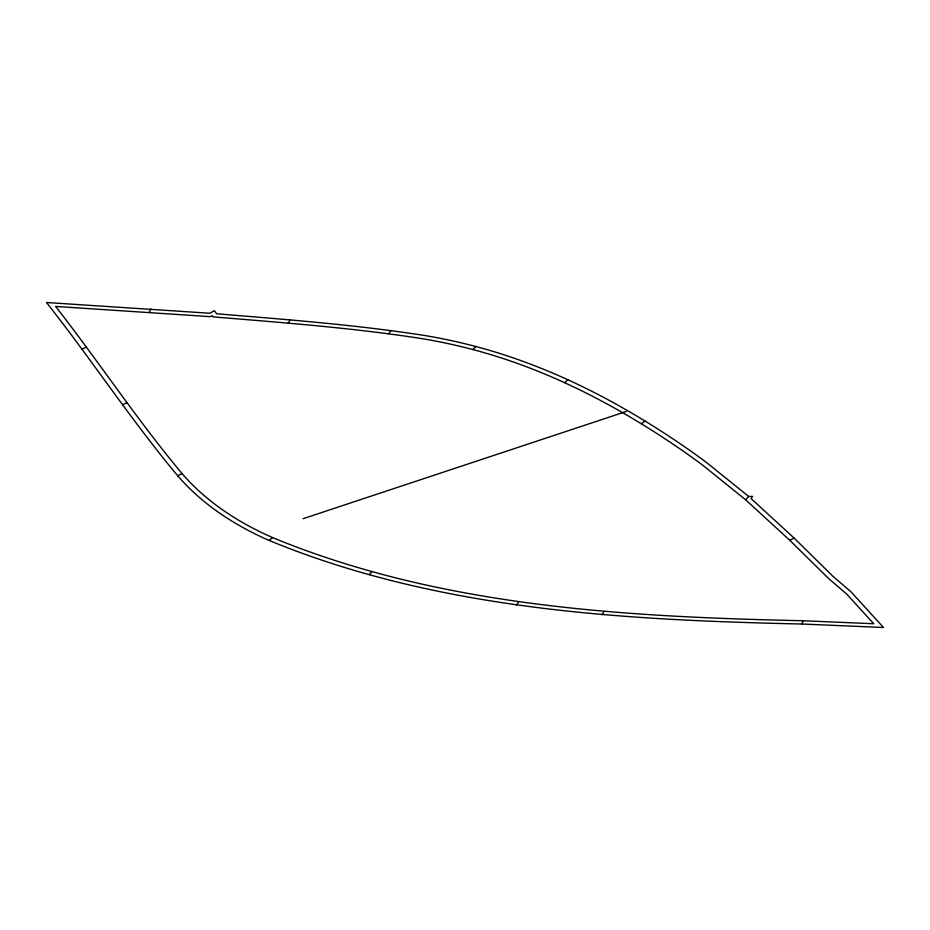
<?xml version="1.0" encoding="UTF-8"?>
<svg xmlns="http://www.w3.org/2000/svg" width="930" height="930" viewBox="0 0 930 930"><rect width="100%" height="100%" fill="white"/><g stroke="black" fill="none" stroke-linecap="round" stroke-linejoin="round"><path stroke-width="1.4" d="M801.683 624.007L883.5 627.494L850.834 591.654L832.885 576.251L794.034 537.993L751.08 498.573L752.579 496.399L748.673 496.457L706.742 462.687A1474.352 895.485 -18.6 0 0 645.048 421.058C592.317 388.752 535.657 362.328 475.753 346.495A594.828 361.282 -18.6 0 0 424.464 335.463C355.62 324.744 286.056 319.525 216.655 313.77L214.353 310.667L209.936 313.259L46.5 302.506C91.384 359.399 131.235 420.221 177.758 475.823C202.426 504.478 234.732 525.392 269.154 540.458C437.216 609.824 622.158 620.054 801.683 624.007L803.357 620.752L873.747 623.751L846.649 594.014L828.746 578.658L789.849 540.365L745.616 499.77L702.789 465.244A1469.493 892.533 -18.6 0 0 641.293 423.755C588.864 391.635 532.518 365.327 472.94 349.575A589.946 358.317 -18.6 0 0 422.081 338.636C352.807 327.86 282.801 322.652 212.982 316.874L212.052 315.619L210.285 316.665L55.591 306.423C98.615 361.468 137.175 419.988 182.059 473.568C206.483 501.956 238.464 522.648 272.548 537.575C440.076 606.697 624.425 616.799 803.357 620.752M149.184 312.178L151.044 308.934M602.117 614.73L604.035 611.487M288.195 323.128L290.16 319.897M388.74 333.754L390.925 330.534M745.639 499.736L748.673 496.457M516.383 605.139L518.638 601.931M472.94 349.575L475.753 346.495M369.28 574.566L372.093 571.473M269.154 540.458L272.548 537.575M564.603 382.625L568.021 379.754M641.293 423.755L645.048 421.058M789.849 540.365L794.034 537.993M177.758 475.823L182.059 473.568M81.863 349.238L86.281 347.146M122.714 404.713L127.131 402.609M303.168 518.673L626.169 411.502"/></g></svg>
